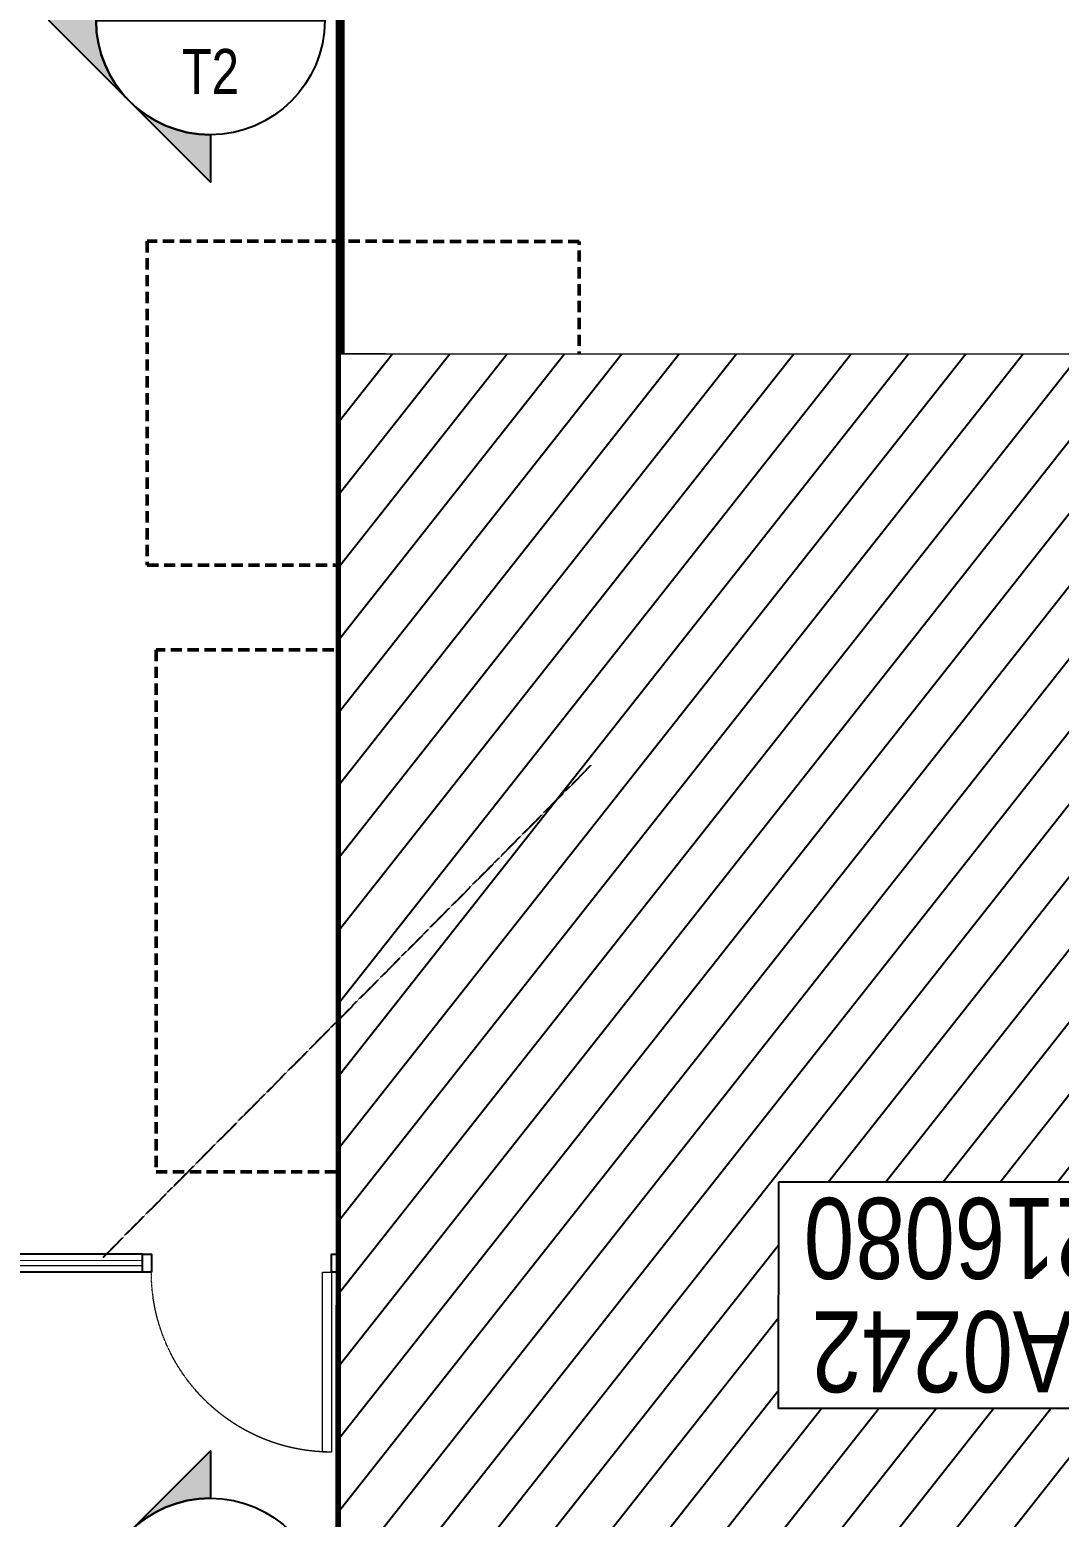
# Model space of a CAD drawing. Header units: centimetres. Extents: x -6122352 to 4157695, y -1694241 to 1947892.
# Drawn here: x 30732 to 36450, y -162716 to -154451 of the extents above; entities that cross this region are included whole.
import ezdxf
from ezdxf.enums import TextEntityAlignment as Align
from ezdxf.xclip import XClip

# ---------------------------------------------------------------- set-up
doc = ezdxf.new("R2010")
doc.units = ezdxf.units.CM
doc.header["$MEASUREMENT"] = 0
doc.header["$XCLIPFRAME"] = 2
for name, pattern in [('23585-XR-AR-END-GROUND FLOOR$0$XR-END-GROUND FLOOR PLAN$0$HIDDEN2', [0.1875, 0.125, -0.0625]), ('DASHED2', [0.375, 0.25, -0.125]), ('XR-AR-END-SETTING OUT PLAN$0$23261-XR-AR-SI-GF$0$HIDDEN', [0.375, 0.25, -0.125]), ('XR-AR-END-SETTING OUT PLAN$0$23585-XR-AR-END-GROUND FLOOR$0$23261-XR-AR-SI-GF$0$HIDDEN', [0.375, 0.25, -0.125]), ('XR-AR-END-SETTING OUT PLAN$0$23585-XR-AR-END-GROUND FLOOR$0$945-4P-1-101-GROUND FLOOR PLAN$0$XR-MIDDLE-GROUND FLOOR PLAN$0$HIDDEN2', [0.1875, 0.125, -0.0625]), ('XR-AR-END-SETTING OUT PLAN$0$23585-XR-AR-END-GROUND FLOOR$0$XR-END-GROUND FLOOR PLAN$0$HIDDEN2', [0.1875, 0.125, -0.0625]), ('XR-AR-END-SETTING OUT PLAN$0$23585-XR-AR-END-GROUND FLOOR$0$XR-END-GROUND FLOOR PLAN$0$xf_6a1$0$DASHED', [0.75, 0.5, -0.25])]:
    doc.linetypes.add(name, pattern=pattern)
for name, color, linetype in [('00-MI-DIM', 7, 'Continuous'), ('23585-XR-AR-BOUNDARY WALLS AND SETBACKS$0$setback', 7, 'XR-AR-END-SETTING OUT PLAN$0$23261-XR-AR-SI-GF$0$HIDDEN'), ('@MI-REF LAYER', 7, 'Continuous'), ('B_TH_2', 7, 'Continuous'), ('XR-AR-END-SETTING OUT PLAN$0$23585-XR-AR-END-GROUND FLOOR$0$A-Flor-Strs', 1, 'Continuous'), ('Xref group 33-41$0$Overall SOP Plan$0$LAC-609-NG10-1-XREF-GRID-125SC$0$17-GRIDD', 5, 'Continuous')]:
    doc.layers.add(name, color=color, linetype=linetype)
doc.layers.add('08-Compound Wall-3', color=5, linetype='Continuous', lineweight=25, true_color=0x0000ff)
for name, color, linetype, lineweight in [('23585-XR-AR-END-GROUND FLOOR$0$A-LOVR-PLAN', 251, 'Continuous', 9), ('@ Foundations', 4, 'DASHED2', 50), ('A-ANNO-TEXT', 3, 'Continuous', 25), ('XR-AR-END-SETTING OUT PLAN$0$23585-XR-AR-END-GROUND FLOOR$0$A-DOOR-FULL', 1, 'Continuous', 9), ('XR-AR-END-SETTING OUT PLAN$0$23585-XR-AR-END-GROUND FLOOR$0$A-EQUP-KITN-PLAN', 202, 'Continuous', 9), ('XR-AR-END-SETTING OUT PLAN$0$23585-XR-AR-END-GROUND FLOOR$0$A-FLOR-OVHD', 9, 'XR-AR-END-SETTING OUT PLAN$0$23585-XR-AR-END-GROUND FLOOR$0$23261-XR-AR-SI-GF$0$HIDDEN', 15), ('XR-AR-END-SETTING OUT PLAN$0$23585-XR-AR-END-GROUND FLOOR$0$A-GLAZ-SILL', 8, 'Continuous', 5), ('XR-AR-END-SETTING OUT PLAN$0$23585-XR-AR-END-GROUND FLOOR$0$A-GLAZ-WNDO', 232, 'Continuous', 9), ('XR-AR-END-SETTING OUT PLAN$0$23585-XR-AR-END-GROUND FLOOR$0$A-LOVR-PLAN', 111, 'Continuous', 9), ('XR-AR-END-SETTING OUT PLAN$0$23585-XR-AR-END-GROUND FLOOR$0$A-WALL', 7, 'Continuous', 30), ('XR-AR-END-SETTING OUT PLAN$0$23585-XR-AR-END-GROUND FLOOR$0$A-WALL-FNSH', 9, 'Continuous', 5), ('XR-AR-END-SETTING OUT PLAN$0$23585-XR-AR-END-GROUND FLOOR$0$S-COLS', 51, 'Continuous', 40), ('XR-AR-END-SETTING OUT PLAN$0$23585-XR-AR-END-GROUND FLOOR$0$S-COLS-PATT', 8, 'Continuous', 5)]:
    doc.layers.add(name, color=color, linetype=linetype, lineweight=lineweight)
doc.styles.add('Arial Narrow', font='ARIALN.TTF', dxfattribs={"width": 0.95, "height": 500})
doc.styles.get("Standard").update_dxf_attribs({"font": 'arial.ttf'})
doc.styles.add('Xref group 33-41$0$Overall SOP Plan$0$LAC-609-NG10-1-XREF-GRID-125SC$0$GRID-DIM-NO', font='arial.ttf', dxfattribs={"width": 0.8})
doc.dimstyles.new('LEADER', dxfattribs={"dimtxt": 0.18, "dimasz": 0.25, "dimexe": 0.18, "dimexo": 0.0625, "dimgap": 0.09, "dimtad": 0, "dimtih": 1, "dimtoh": 1, "dimdec": 4, "dimzin": 0, "dimdsep": 46, "dimtxsty": 'Standard', "dimblk": 'DOT', "dimcen": 0.09, "dimadec": 0, "dimazin": 0, "dimtfac": 1, "dimtdec": 4, "dimtofl": 0, "dimtmove": 0, "dimatfit": 3, "dimldrblk": 'DOT', "dimfxl": 1, "dimtolj": 1, "dimtzin": 0, "dimarcsym": 0})

# ---------------------------------------------------------------- blocks, each defined once
blk = doc.blocks.new('23585-XR-AR-BOUNDARY WALLS AND SETBACKS')
at = {"layer": '23585-XR-AR-BOUNDARY WALLS AND SETBACKS$0$setback', "ltscale": 40, "const_width": 0.05}
blk.add_lwpolyline([(496542.3172, 2768835.8654), (496538.1625, 2768831.331), (496534.109, 2768826.9073), (496530.0554, 2768822.4835), (496525.8989, 2768817.9471), (496540.2761, 2768804.7735), (496544.4316, 2768809.3086), (496546.3569, 2768811.4097), (496548.4862, 2768813.7336), (496552.5396, 2768818.1574), (496556.6943, 2768822.6919)], close=True, dxfattribs=at)
blk = doc.blocks.new('A$C9d9485f6')
at = {"layer": 'A-ANNO-TEXT', "rotation": 312.4881850805905}
blk.add_blockref('23585-XR-AR-BOUNDARY WALLS AND SETBACKS', (-2377088.5348, -1504219.2521), dxfattribs=at)
blk = doc.blocks.new('*U35')
for points in [[(91, 0), (41, 0), (41, 1021), (91, 1021)], [(0, 0), (38, 0), (38, -50), (50, -50), (50, -250), (0, -250)], [(1100, 0), (1062, 0), (1062, -50), (1050, -50), (1050, -250), (1100, -250)]]:
    blk.add_lwpolyline(points, close=True)
at = {"color": 8, "linetype": 'XR-AR-END-SETTING OUT PLAN$0$23585-XR-AR-END-GROUND FLOOR$0$XR-END-GROUND FLOOR PLAN$0$HIDDEN2'}
blk.add_arc((41, 0), 1021, 0, 90, dxfattribs=at)
at = {"layer": 'XR-AR-END-SETTING OUT PLAN$0$23585-XR-AR-END-GROUND FLOOR$0$A-GLAZ-SILL', "linetype": 'XR-AR-END-SETTING OUT PLAN$0$23585-XR-AR-END-GROUND FLOOR$0$945-4P-1-101-GROUND FLOOR PLAN$0$XR-MIDDLE-GROUND FLOOR PLAN$0$HIDDEN2', "ltscale": 3}
blk.add_lwpolyline([(0, 0), (1100, 0), (1100, -250), (0, -250)], close=True, dxfattribs=at)
blk = doc.blocks.new('*U37')
for points in [[(91, 0), (41, 0), (41, 1021), (91, 1021)], [(0, 0), (38, 0), (38, -50), (50, -50), (50, -110), (0, -110)], [(1100, 0), (1062, 0), (1062, -50), (1050, -50), (1050, -110), (1100, -110)]]:
    blk.add_lwpolyline(points, close=True)
at = {"color": 8, "linetype": 'XR-AR-END-SETTING OUT PLAN$0$23585-XR-AR-END-GROUND FLOOR$0$XR-END-GROUND FLOOR PLAN$0$HIDDEN2'}
blk.add_arc((41, 0), 1021, 0, 90, dxfattribs=at)
at = {"layer": 'XR-AR-END-SETTING OUT PLAN$0$23585-XR-AR-END-GROUND FLOOR$0$A-GLAZ-SILL', "linetype": 'XR-AR-END-SETTING OUT PLAN$0$23585-XR-AR-END-GROUND FLOOR$0$945-4P-1-101-GROUND FLOOR PLAN$0$XR-MIDDLE-GROUND FLOOR PLAN$0$HIDDEN2', "ltscale": 3}
blk.add_lwpolyline([(0, 0), (1100, 0), (1100, -110), (0, -110)], close=True, dxfattribs=at)
blk = doc.blocks.new('*U131')
for points in [[(91, 0), (41, 0), (41, 1021), (91, 1021)], [(0, 0), (38, 0), (38, -50), (50, -50), (50, -122), (0, -122)], [(1100, 0), (1062, 0), (1062, -50), (1050, -50), (1050, -122), (1100, -122)]]:
    blk.add_lwpolyline(points, close=True)
at = {"color": 8, "linetype": 'XR-AR-END-SETTING OUT PLAN$0$23585-XR-AR-END-GROUND FLOOR$0$XR-END-GROUND FLOOR PLAN$0$HIDDEN2'}
blk.add_arc((41, 0), 1021, 0, 90, dxfattribs=at)
at = {"layer": 'XR-AR-END-SETTING OUT PLAN$0$23585-XR-AR-END-GROUND FLOOR$0$A-GLAZ-SILL', "linetype": 'XR-AR-END-SETTING OUT PLAN$0$23585-XR-AR-END-GROUND FLOOR$0$945-4P-1-101-GROUND FLOOR PLAN$0$XR-MIDDLE-GROUND FLOOR PLAN$0$HIDDEN2', "ltscale": 3}
blk.add_lwpolyline([(0, 0), (1100, 0), (1100, -122), (0, -122)], close=True, dxfattribs=at)
blk = doc.blocks.new('XR-AR-END-SETTING OUT PLAN$0$23585-XR-AR-END-GROUND FLOOR$0$XR-END-GROUND FLOOR PLAN$0$A$C45491A9B')
blk.add_lwpolyline([(-50, 0), (0, 0), (0, 1000), (-50, 1000)], close=True)
at = {"color": 8, "linetype": 'XR-AR-END-SETTING OUT PLAN$0$23585-XR-AR-END-GROUND FLOOR$0$XR-END-GROUND FLOOR PLAN$0$HIDDEN2'}
blk.add_arc((0, 0), 1000, 90, 180, dxfattribs=at)
blk = doc.blocks.new('XR-AR-END-SETTING OUT PLAN$0$23585-XR-AR-END-GROUND FLOOR$0$A$C75a8815d')
at = {"layer": 'XR-AR-END-SETTING OUT PLAN$0$23585-XR-AR-END-GROUND FLOOR$0$S-COLS', "color": 252, "lineweight": 30}
for points in [[(0, 3500), (0, 2700), (250, 2700), (250, 3500)], [(0, 0), (0, 550), (250, 550), (250, 0)]]:
    blk.add_lwpolyline(points, close=True, dxfattribs=at)
blk = doc.blocks.new('23585-XR-AR-END-GROUND FLOOR$0$XR-END-GROUND FLOOR PLAN$0$A$C45491A9B')
blk.add_lwpolyline([(-50, 0), (0, 0), (0, 1000), (-50, 1000)], close=True)
at = {"color": 8, "linetype": '23585-XR-AR-END-GROUND FLOOR$0$XR-END-GROUND FLOOR PLAN$0$HIDDEN2'}
blk.add_arc((0, 0), 1000, 90, 180, dxfattribs=at)
blk = doc.blocks.new('XR-AR-END-SETTING OUT PLAN')
at = {"layer": '08-Compound Wall-3'}
for p, q in [((1900, 10600), (-523.3, 10600)), ((1900, 10500), (-523.3, 10500))]:
    blk.add_line(p, q, dxfattribs=at)
for points in [[(1950, 10600), (1900, 10600), (1900, 10500), (1950, 10500)], [(3000, 10600), (2950, 10600), (2950, 10500), (3000, 10500)]]:
    blk.add_lwpolyline(points, close=True, dxfattribs=at)
at = {"layer": '23585-XR-AR-END-GROUND FLOOR$0$A-LOVR-PLAN'}
blk.add_lwpolyline([(1900, 10600), (1900, 10500)], dxfattribs=at)
blk.add_lwpolyline([(1900, 10535), (1900, 10565), (-523.3, 10565), (-523.3, 10535)], close=True, dxfattribs=at)
at = {"layer": 'XR-AR-END-SETTING OUT PLAN$0$23585-XR-AR-END-GROUND FLOOR$0$A-EQUP-KITN-PLAN', "color": 8}
for p, q in [((3850.1, 11100), (3850.1, 13150)), ((5650.1, 11100), (3850.1, 11100))]:
    blk.add_line(p, q, dxfattribs=at)
at = {"layer": 'XR-AR-END-SETTING OUT PLAN$0$23585-XR-AR-END-GROUND FLOOR$0$A-EQUP-KITN-PLAN', "color": 8, "linetype": 'XR-AR-END-SETTING OUT PLAN$0$23585-XR-AR-END-GROUND FLOOR$0$XR-END-GROUND FLOOR PLAN$0$xf_6a1$0$DASHED'}
blk.add_line((5650.1, 10900), (3850.1, 10900), dxfattribs=at)
at = {"layer": 'XR-AR-END-SETTING OUT PLAN$0$23585-XR-AR-END-GROUND FLOOR$0$A-FLOR-OVHD', "color": 8, "ltscale": 5}
for p, q in [((5650.1, 12950), (5650.1, 11300)), ((5750.1, 12950), (5750.1, 11300)), ((3750.1, 11000), (3250.1, 10500)), ((3250.1, 11000), (3750.1, 10500)), ((4150.1, 9210.3), (3250.2, 9610.4)), ((3250.2, 9210.3), (4150.1, 9610.4))]:
    blk.add_line(p, q, dxfattribs=at)
at = {"layer": 'XR-AR-END-SETTING OUT PLAN$0$23585-XR-AR-END-GROUND FLOOR$0$A-FLOR-OVHD', "color": 8}
blk.add_line((3200.1, 10250), (3200.1, 9000), dxfattribs=at)
at = {"layer": 'XR-AR-END-SETTING OUT PLAN$0$23585-XR-AR-END-GROUND FLOOR$0$A-FLOR-OVHD', "color": 8, "ltscale": 5}
blk.add_lwpolyline([(3250.2, 9210.3), (4150.1, 9210.3), (4150.1, 9610.4), (3250.2, 9610.4)], close=True, dxfattribs=at)
at = {"layer": 'XR-AR-END-SETTING OUT PLAN$0$23585-XR-AR-END-GROUND FLOOR$0$A-Flor-Strs', "color": 8}
for p, q in [((3000.1, 10250), (3000.1, 9000)), ((3300.1, 10250), (3300.1, 9000)), ((3300.1, 9550), (3171.4, 9681.5)), ((3000.1, 9550), (3300.1, 9550)), ((3300.1, 9550), (3171.4, 9418.5))]:
    blk.add_line(p, q, dxfattribs=at)
at = {"layer": 'XR-AR-END-SETTING OUT PLAN$0$23585-XR-AR-END-GROUND FLOOR$0$A-GLAZ-SILL', "color": 8}
blk.add_line((3250.1, 6050), (3250.1, 8200), dxfattribs=at)
at = {"layer": 'XR-AR-END-SETTING OUT PLAN$0$23585-XR-AR-END-GROUND FLOOR$0$A-GLAZ-WNDO', "color": 8}
for p, q in [((3000.1, 8200), (3000.1, 8150)), ((3150.1, 8200), (3150.1, 8150)), ((3150.1, 6100), (3150.1, 8200)), ((3150.1, 8150), (3000.1, 8150)), ((3000.1, 7448), (3000.1, 7498)), ((3000.1, 7498), (3150.1, 7498)), ((3150.1, 7448), (3000.1, 7448)), ((3150.1, 7498), (3150.1, 7448)), ((3000.1, 6747), (3000.1, 6797)), ((3000.1, 6797), (3150.1, 6797)), ((3150.1, 6797), (3150.1, 6747)), ((3150.1, 6747), (3000.1, 6747)), ((3000.1, 6050), (3000.1, 6100)), ((3000.1, 6100), (3150.1, 6100)), ((3000.1, 6050), (3250.1, 6050)), ((3150.1, 6100), (3150.1, 6050))]:
    blk.add_line(p, q, dxfattribs=at)
for points in [[(3250.1, 8200), (3000.1, 8200)], [(3000.1, 7498), (3000.1, 8150)], [(3050.1, 8150), (3050.1, 7498)], [(3000.1, 6100), (3000.1, 7448)], [(3050.1, 7448), (3050.1, 6797)], [(3050.1, 6747), (3050.1, 6100)]]:
    blk.add_lwpolyline(points, dxfattribs=at)
at = {"layer": 'XR-AR-END-SETTING OUT PLAN$0$23585-XR-AR-END-GROUND FLOOR$0$A-LOVR-PLAN', "color": 8}
for points in [[(1950.1, 10600), (1900.1, 10600), (1900.1, 10500), (1950.1, 10500)], [(3000.1, 10600), (2950.1, 10600), (2950.1, 10500), (3000.1, 10500)]]:
    blk.add_lwpolyline(points, close=True, dxfattribs=at)
blk.add_lwpolyline([(1900.1, 10600), (1900.1, 10500)], dxfattribs=at)
at = {"layer": 'XR-AR-END-SETTING OUT PLAN$0$23585-XR-AR-END-GROUND FLOOR$0$A-WALL', "color": 8}
for points in [[(9250.1, 6650), (9050.1, 6650), (9050.1, 8750), (6850.1, 8750), (6850.1, 8700), (6750.1, 8700), (6750.1, 8750), (6650.1, 8750), (6650.1, 8850), (6950.1, 8850), (6950.1, 8900), (7050.1, 8900), (7050.1, 8850), (9050.1, 8850), (9050.1, 10350), (7050.1, 10350), (7050.1, 9800), (6950.1, 9800), (6950.1, 10550), (7050.1, 10550), (7050.1, 10450), (9050.1, 10450), (9049.9, 19523.4), (9250, 19523.4)], [(5650.1, 10500), (5750.1, 10500), (5750.1, 11300), (5650.1, 11300)], [(4790.1, 8750), (3250.1, 8750), (3250.1, 8200), (3000.1, 8200), (3000.1, 9000), (4540.1, 9000), (4540.1, 9050), (4790.1, 9050)], [(5650.1, 8750), (4790.1, 8750), (4790.1, 8850), (5650.1, 8850)], [(3250.1, 5750), (3250.1, 5750), (3250.1, 6050), (3000.1, 6050), (3000.1, 5500), (3250.1, 5500)], [(3250.1, 5500), (7760.1, 5500), (7760.1, 5750), (3250.1, 5750)]]:
    blk.add_lwpolyline(points, close=True, dxfattribs=at)
for points in [[(7250.1, 12200), (7250.1, 11450), (6950.1, 11450), (6950.1, 12750), (7950.1, 12750), (7950.1, 12650), (7100.1, 12650), (7100.1, 12200), (7250.1, 12200), (7250.1, 12200), (7250.1, 12200)], [(3850.1, 10500), (5750.1, 10500), (5750.1, 10250), (4790.1, 10250), (4790.1, 10150), (4540.1, 10150), (4540.1, 10250), (3000.1, 10250), (3000.1, 12000), (3250.1, 12000), (3250.1, 11100), (3850.1, 11100), (3850.1, 10500)], [(3750.1, 10700), (3750.1, 11000), (3450.1, 11000), (3250.1, 11000), (3250.1, 10500), (3750.1, 10500), (3750.1, 10700)], [(6750.1, 7650), (6750.1, 7800), (6850.1, 7800), (6850.1, 7750), (7450.1, 7750), (7450.1, 5750), (7350.1, 5750), (7350.1, 7650), (6750.1, 7650)]]:
    blk.add_lwpolyline(points, dxfattribs=at)
at = {"layer": 'XR-AR-END-SETTING OUT PLAN$0$23585-XR-AR-END-GROUND FLOOR$0$A-WALL-FNSH', "color": 8}
for p, q in [((6870.1, 8700), (6850.1, 8700)), ((9030.1, 8730), (6870.1, 8730)), ((6870.1, 8730), (6870.1, 8700))]:
    blk.add_line(p, q, dxfattribs=at)
for points in [[(6981.5, 9800), (7070.1, 9800), (7070.1, 10330), (9030.1, 10330), (9030.1, 8870), (7070.1, 8870), (7070.1, 8900), (7050.1, 8900)], [(6850.1, 7800), (6870.1, 7800), (6870.1, 7770), (7470.1, 7770), (7470.1, 5770), (7780.1, 5770), (7780.1, 5650)]]:
    blk.add_lwpolyline(points, dxfattribs=at)
at = {"layer": '23585-XR-AR-END-GROUND FLOOR$0$A-LOVR-PLAN'}
blk.add_blockref('23585-XR-AR-END-GROUND FLOOR$0$XR-END-GROUND FLOOR PLAN$0$A$C45491A9B', (2950, 10600), dxfattribs=at)
at = {"layer": 'XR-AR-END-SETTING OUT PLAN$0$23585-XR-AR-END-GROUND FLOOR$0$A-DOOR-FULL', "color": 8}
for name, p, xscale, yscale, zscale, rotation in [('*U131', (7050.1, 10550), -0.8181818181818169, 0.8181818181818169, 0.8181818181818167, 270), ('*U131', (7050.1, 8900), -0.8181818181818169, 0.8181818181818169, 0.8181818181818167, 270), ('*U37', (6650.1, 8750), 0.9090909090912127, 0.9090909090912127, 0.9090909090912127, 179.9999999999999), ('*U131', (6850.1, 8700), 0.8181818181818152, 0.8181818181818152, 0.8181818181818152, 270)]:
    blk.add_blockref(name, p, dxfattribs=dict(at, xscale=xscale, yscale=yscale, zscale=zscale, rotation=rotation))
at = {"layer": 'XR-AR-END-SETTING OUT PLAN$0$23585-XR-AR-END-GROUND FLOOR$0$A-DOOR-FULL', "color": 8, "xscale": -1, "rotation": 270}
blk.add_blockref('*U35', (4790.1, 9050), dxfattribs=at)
at = {"layer": 'XR-AR-END-SETTING OUT PLAN$0$23585-XR-AR-END-GROUND FLOOR$0$A-LOVR-PLAN', "color": 8}
blk.add_blockref('XR-AR-END-SETTING OUT PLAN$0$23585-XR-AR-END-GROUND FLOOR$0$XR-END-GROUND FLOOR PLAN$0$A$C45491A9B', (2950.1, 10600), dxfattribs=at)
at = {"layer": 'XR-AR-END-SETTING OUT PLAN$0$23585-XR-AR-END-GROUND FLOOR$0$S-COLS-PATT', "color": 8}
blk.add_blockref('XR-AR-END-SETTING OUT PLAN$0$23585-XR-AR-END-GROUND FLOOR$0$A$C75a8815d', (3000.1, 5500), dxfattribs=at)
blk = doc.blocks.new('END UNIT')
at = {"xscale": 0.001, "yscale": 0.001, "zscale": 0.001}
blk.add_blockref('XR-AR-END-SETTING OUT PLAN', (-9.1502, 0), dxfattribs=at)
blk = doc.blocks.new('TH_2')
at = {"xscale": -1}
blk.add_blockref('END UNIT', (495820.3054, 2769096.6174), dxfattribs=at)
blk = doc.blocks.new('23585-XR-AR-MALDIVE-3$0$TH_2')
at = {"layer": 'B_TH_2', "xscale": 1.000029656231738, "yscale": 1.000029656231738, "zscale": 1.000029656231738}
blk.add_blockref('TH_2', (-14.7032, -82.121), dxfattribs=at)
at = {"layer": '@ Foundations', "linetype": 'DASHED2', "ltscale": 0.25, "elevation": 0}
for points in [[(495825.181, 2769103.76), (495827.481, 2769103.76), (495827.481, 2769106.66), (495825.181, 2769106.66)], [(495827.531, 2769101.49), (495827.531, 2769103.29), (495825.131, 2769103.29), (495825.131, 2769101.49)]]:
    blk.add_lwpolyline(points, close=True, dxfattribs=at)
blk = doc.blocks.new('_Dot')
at = {"color": 0, "linetype": 'ByBlock', "lineweight": -2}
blk.add_line((-0.5, 0), (-1, 0), dxfattribs=at)
at = {"color": 0, "linetype": 'ByBlock', "const_width": 0.5}
blk.add_lwpolyline([(-0.25, 0, 1), (0.25, 0, 1)], format="xyb", close=True, dxfattribs=at)
blk = doc.blocks.new('A$C19569f2f')
at = {"layer": 'Xref group 33-41$0$Overall SOP Plan$0$LAC-609-NG10-1-XREF-GRID-125SC$0$17-GRIDD', "color": 7, "insert": (-24.737, -8.15, -0.1575), "char_height": 0.45, "width": 2.056877, "attachment_point": 1, "rotation": 227.50087, "line_spacing_factor": 0.839439, "style": 'Xref group 33-41$0$Overall SOP Plan$0$LAC-609-NG10-1-XREF-GRID-125SC$0$GRID-DIM-NO', "bg_fill": 19, "box_fill_scale": 1.2, "bg_fill_color": 256, "bg_fill_transparency": 0}
blk.add_mtext('\\pxqc;MA0242\\P9216080', dxfattribs=at)
blk = doc.blocks.new('*U3659')
h = blk.add_hatch(color=94)
edge = h.paths.add_edge_path()
edge.add_line((0, -6.35), (0, -8.98))
edge.add_line((0, -8.98), (-8.98, 0))
edge.add_line((-8.98, 0), (0, 8.98))
edge.add_line((0, 8.98), (0, 6.35))
edge.add_arc((0, 0), 6.35, 90, 270)
at = {"color": 94}
blk.add_line((-6.35, 0), (6.35, 0), dxfattribs=at)
blk.add_lwpolyline([(0, -6.35), (0, -8.98), (-8.98, 0), (0, 8.98), (0, 6.35, 1)], format="xyb", close=True, dxfattribs=at)
blk.add_lwpolyline([(-4.49, 4.49, 0.414214), (-4.49, -4.49), (-8.98, 0), (-4.49, 4.49)], format="xyb", close=True)
blk.add_circle((0, 0), 6.35, dxfattribs=at)
at = {"style": 'Arial Narrow', "width": 0.95, "flags": 8}
blk.add_attdef('VIEWNUMBER', text='', height=2.5, dxfattribs=at).set_placement((0, 0), align=Align.BOTTOM_CENTER)
blk.add_attdef('SHEETNUMBER', text='', height=2.5, dxfattribs=at).set_placement((0, -1.588), align=Align.TOP_CENTER)

msp = doc.modelspace()

# ---------------------------------------------------------------- block references
at = {"layer": '@MI-REF LAYER', "xscale": 1000, "yscale": 1000, "zscale": 1000}
msp.add_blockref('A$C9d9485f6', (-23958.95046, 48155.57226), dxfattribs=at)

# ---------------------------------------------------------------- next in the draw order: block references
at = {"layer": '@MI-REF LAYER'}
ref = msp.add_blockref('23585-XR-AR-MALDIVE-3$0$TH_2', (496336378.43808, 2768860328.19691), dxfattribs=dict(at, xscale=1000, yscale=1000, zscale=1000, rotation=179.9901205999888))
XClip(ref).set_block_clipping_path([(495799.2550297892, 2769096.6153797582), (495799.255405813, 2769120.5163296042), (495808.3004683387, 2769120.5587037131), (495814.2939508669, 2769120.5576514951), (495817.4459820543, 2769120.5176626369), (495820.3071577782, 2769120.4176348741), (495829.2579656807, 2769120.4174829312), (495829.2578130416, 2769096.6176070911)])

# ---------------------------------------------------------------- next in the draw order: wipeouts: each hides what was drawn before it
at = {"color": 10}
msp.add_wipeout([(32458.35408, -156253.78001), (32455.8545, -170527.47526), (38706.17087, -170527.10753), (38706.25979, -170226.47476), (50506.37624, -170229.96471), (50506.19019, -170527.93094), (56756.3763, -170528.99249), (56757.2675, -156255.29715)], dxfattribs=at).dxf.layer = '@MI-REF LAYER'

# ---------------------------------------------------------------- next in the draw order: hatches: boundary and pattern name
at = {"layer": '@MI-REF LAYER', "transparency": 33554508}
h = msp.add_hatch(dxfattribs=at)
h.set_pattern_fill('ANSI31', color=256, scale=2000, angle=186.72236)
h.paths.add_polyline_path([(32458.35408, -156253.78001), (32455.89289, -170527.47525), (38706.04052, -170527.10754), (38706.20891, -170226.47475), (50506.55843, -170229.96477), (50506.27571, -170527.93094), (56756.37634, -170528.41995), (56758.83742, -156255.29725)])

# ---------------------------------------------------------------- next in the draw order: linework, layer by layer
at = {"layer": '@MI-REF LAYER', "const_width": 5}
msp.add_lwpolyline([(32458.35408, -156253.78001), (32455.89289, -170527.47525), (38706.04052, -170527.10754), (38706.20891, -170226.47475), (50506.55843, -170229.96477), (50506.27571, -170527.93094), (56756.37634, -170528.41995), (56758.83742, -156255.29725)], close=True, dxfattribs=at)

# ---------------------------------------------------------------- next in the draw order: leaders
at = {"layer": '@MI-REF LAYER', "linetype": 'DASHED2'}
msp.add_leader([(31137.30193, -161274.21474, 157.46104), (33849.37328, -158537.23493, 157.46104)], dimstyle='LEADER', dxfattribs=at)

# ---------------------------------------------------------------- next in the draw order: block references
at = {"layer": '@MI-REF LAYER', "color": 10, "xscale": 1000, "yscale": 1000, "zscale": 1000, "rotation": 312.4876811369317}
msp.add_blockref('A$C19569f2f', (59756.3449, -174758.47773), dxfattribs=at)

# ---------------------------------------------------------------- next in the draw order: block references
at = {"layer": '00-MI-DIM'}
ref = msp.add_blockref('*U3659', (31734.98303, -154398.72104), dxfattribs=dict(at, xscale=100, yscale=100, zscale=100))
ref.add_attrib('VIEWNUMBER', '14', dxfattribs={"layer": '0', "height": 250, "style": 'Arial Narrow', "width": 0.95}).set_placement((31734.98303, -154398.72104), align=Align.BOTTOM_CENTER)
ref.add_attrib('SHEETNUMBER', 'T2', dxfattribs={"layer": '0', "height": 250, "style": 'Arial Narrow', "width": 0.95}).set_placement((31734.98303, -154557.47104), align=Align.TOP_CENTER)
ref = msp.add_blockref('*U3659', (31734.98303, -163245.61705), dxfattribs=dict(at, xscale=100, yscale=100, zscale=100))
ref.add_attrib('VIEWNUMBER', '101', dxfattribs={"layer": '0', "height": 250, "style": 'Arial Narrow', "width": 0.95}).set_placement((31734.98303, -163245.61705), align=Align.BOTTOM_CENTER)
ref.add_attrib('SHEETNUMBER', 'T1', dxfattribs={"layer": '0', "height": 250, "style": 'Arial Narrow', "width": 0.95}).set_placement((31734.98303, -163404.36705), align=Align.TOP_CENTER)

doc.saveas('drawing.dxf')
